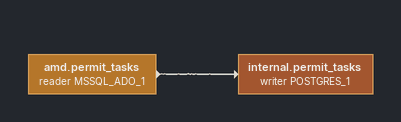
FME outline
amd.permit_tasks (reader MSSQL_ADO_1)
    -> internal.permit_tasks (writer POSTGRES_1)
internal.permit_tasks (writer POSTGRES_1)
